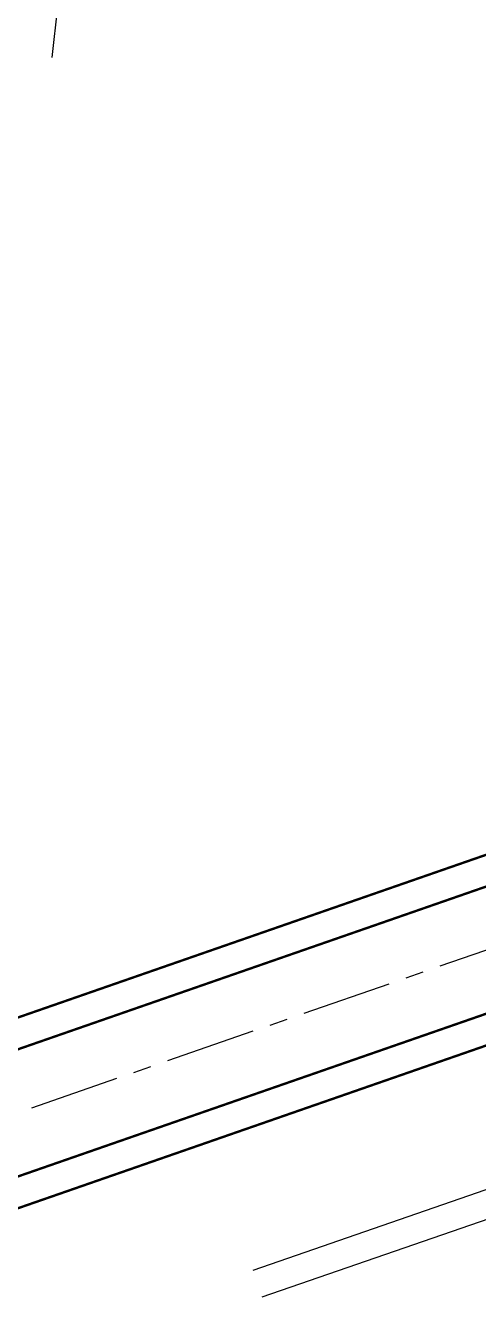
# Model space of a CAD drawing. Extents: x 10519 to 17598, y -625 to 2857.
# Drawn here: x 13364.5 to 13439.9, y 283.1 to 498.2 of the extents above; entities that cross this region are included whole.
import ezdxf

# ---------------------------------------------------------------- set-up
doc = ezdxf.new("R2010")
doc.units = 0
doc.header["$MEASUREMENT"] = 0
doc.linetypes.add('CENTER', pattern=[2, 1.25, -0.25, 0.25, -0.25])
doc.linetypes.add('CENTERX2', pattern=[4, 2.5, -0.5, 0.5, -0.5])
for name, color, linetype in [('00000衢化东路中线', 1, 'CENTER'), ('00000道路边线', 2, 'CONTINUOUS'), ('ASSIST', 252, 'CONTINUOUS')]:
    doc.layers.add(name, color=color, linetype=linetype)

msp = doc.modelspace()

# ---------------------------------------------------------------- linework, layer by layer
at = {"layer": '00000衢化东路中线', "color": 6, "linetype": 'CENTERX2', "ltscale": 6}
msp.add_line((13606.32, 401.63), (12924.45, 164.73), dxfattribs=at)
at = {"layer": '00000道路边线', "const_width": 0.4}
for points in [[(13526.68, 384.55, 0.489562), (13535.78, 411.48), (13434.55, 564.45, 0.414214), (13409.6, 569.53), (13181.94, 418.86, 0.414214), (13176.87, 393.91), (13239.59, 299.14, 0.342677), (13260.51, 292.07)], [(13187.49, 417.73, 0.414214), (13182.41, 392.79), (13243.07, 301.13), (13257.4, 296.29), (13528.7, 390.54), (13534.16, 406.69), (13429, 565.58), (13415.15, 568.4)]]:
    msp.add_lwpolyline(points, format="xyb", close=True, dxfattribs=at)
for points in [[(13949.57, 7.08), (13982.27, 5.63, 0.427199), (14008.38, 30.61), (14008.38, 223.92, 0.078123), (13979.58, 407.1), (13942.92, 520.81, 0.456777), (13908.14, 535.6), (13803.04, 484.18), (13650.73, 409.67, -0.033896), (13609.6, 392.18), (12970.08, 170, 0.48251), (12960.76, 143.41, -0.48251), (12970.08, 170)], [(13910.34, 531.11), (13805.23, 479.69), (13652.96, 405.2, -0.033868), (13611.24, 387.46), (12971.72, 165.27, 0.48251), (12964.99, 146.07, -1), (12956.52, 140.74, -0.48251), (12968.44, 174.72)], [(13015.51, 60.18, 0.000146), (13015.51, 60.18), (12961.6, 145.82), (12967.97, 163.97), (13611.24, 387.46), (12967.97, 163.97), (12961.63, 145.89), (13138.52, -135.49), (13145.63, -146.79), (13138.52, -135.49), (12961.63, 145.89), (12967.97, 163.97)]]:
    msp.add_lwpolyline(points, format="xyb", dxfattribs=at)
at = {"layer": 'ASSIST', "color": 252}
msp.add_lwpolyline([(13368.89, 492.87), (13369.83, 501.33), (13381.77, 600.18), (13392.04, 684.62), (13395.74, 714.42), (13396.77, 723.56), (13408.67, 822.63), (13411.99, 849.81), (13415.36, 877.37), (13418.27, 901.55)], dxfattribs=at)
at = {"layer": 'ASSIST', "color": 252, "flags": 128}
for points in [[(13574.4, 350.49), (13402.31, 290.89)], [(13403.84, 286.52), (13575.89, 345.87)]]:
    msp.add_lwpolyline(points, dxfattribs=at)

doc.saveas('drawing.dxf')
